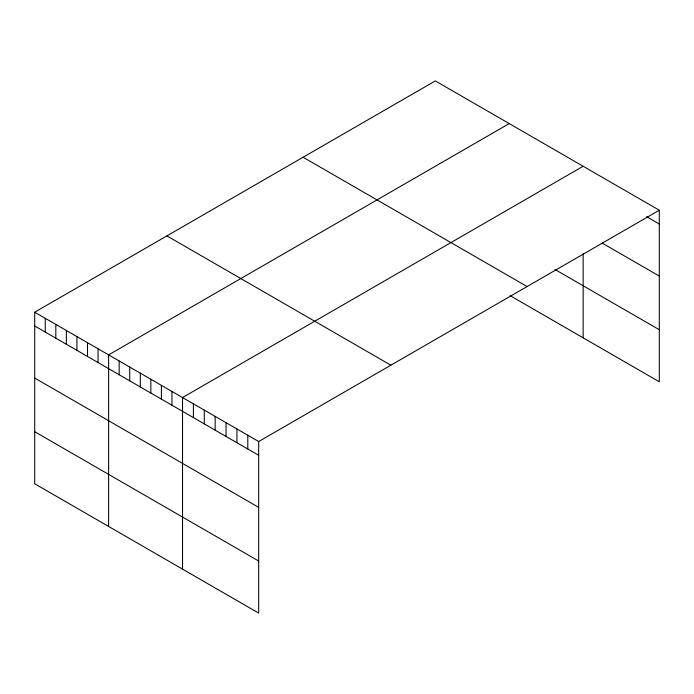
<?xml version="1.0" encoding="UTF-8"?>
<svg xmlns="http://www.w3.org/2000/svg" width="694" height="694" viewBox="0 0 694 694"><rect width="100%" height="100%" fill="white"/><g stroke="black" fill="none" stroke-linecap="round" stroke-linejoin="round"><path stroke-width="1.04" d="M34.7 312.213L258.68 441.523L258.68 613.088L34.7 483.77L34.7 312.213L435.32 80.912L659.3 210.23L659.3 381.787L510.116 295.653M509.24 123.584L108.611 354.886L108.611 526.442M583.151 166.265L182.522 397.558L182.522 569.115M258.68 441.523L659.3 210.23M646.608 216.667L659.3 223.997M602.184 243.091L659.3 276.065M554.992 269.498L659.3 329.719M303.122 157.243L527.093 286.553M166.907 235.882L390.878 365.2M34.7 325.98L258.68 455.29M34.7 378.057L258.68 507.366M34.7 431.703L258.68 561.012M583.151 253.77L583.151 337.822M247.801 435.242L247.801 449.009M236.923 428.961L236.923 442.729M226.036 422.681L226.036 436.448M215.157 416.4L215.157 430.167M204.279 410.119L204.279 423.887M193.4 403.839L193.4 417.606M171.965 391.459L171.965 405.227M161.407 385.37L161.407 399.137M150.85 379.271L150.85 393.038M140.292 373.172L140.292 386.94M129.726 367.074L129.726 380.85M119.168 360.984L119.168 374.751M98.054 348.787L98.054 362.554M87.496 342.697L87.496 356.464M76.939 336.599L76.939 350.366M66.372 330.5L66.372 344.267M55.815 324.402L55.815 338.169M45.257 318.312L45.257 332.079"/></g></svg>
